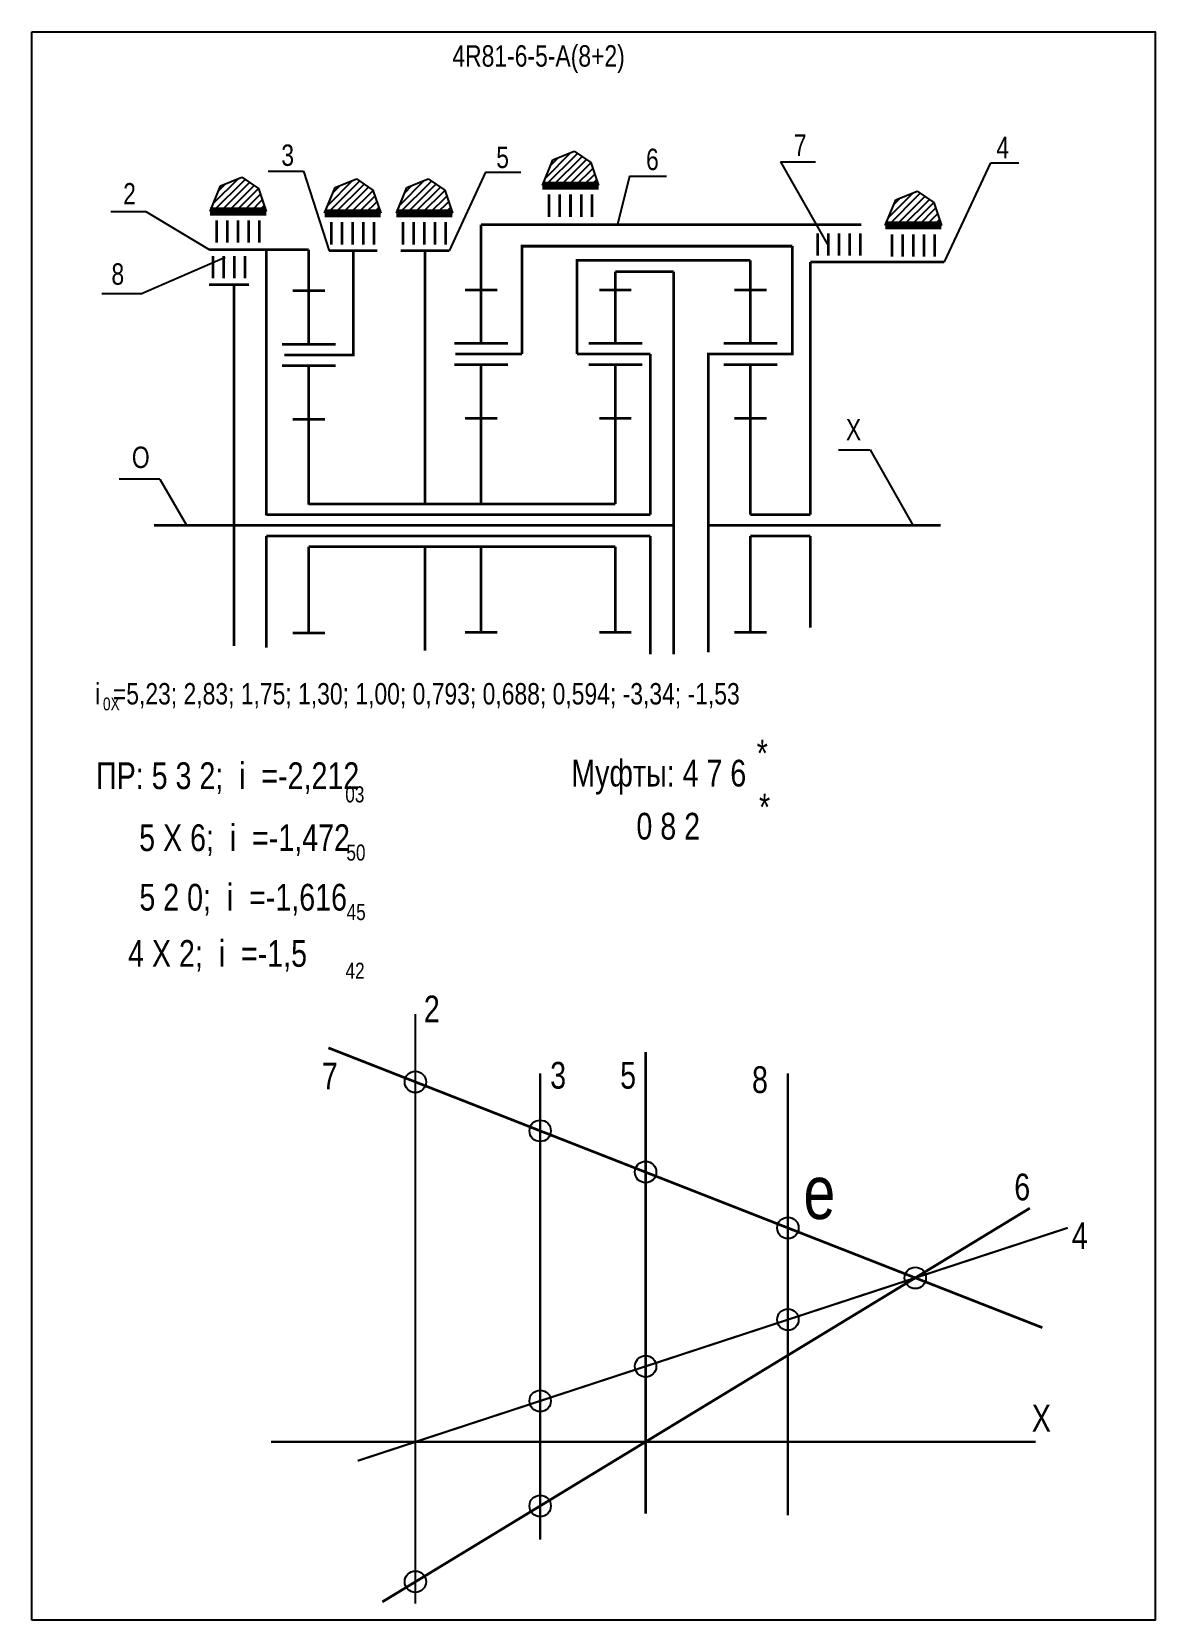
# Model space of a CAD drawing. Extents: x -727 to -142, y 153 to 837.
# Drawn here: x -352.4 to -142.4, y 152.9 to 449.9 of the extents above.
import ezdxf

# ---------------------------------------------------------------- set-up
doc = ezdxf.new("R2010")
doc.units = 0
doc.header["$LTSCALE"] = 15
doc.layers.get('0').update_dxf_attribs({"linetype": 'CONTINUOUS'})
doc.layers.add('DIM', color=92, linetype='CONTINUOUS')
doc.layers.add('MAIN', color=5, linetype='CONTINUOUS')
doc.styles.add('AMK', font='amk.shx', dxfattribs={"width": 0.8})

msp = doc.modelspace()

# ---------------------------------------------------------------- hatches: boundary and pattern name
at = {"layer": 'DIM'}
h = msp.add_hatch(dxfattribs=at)
h.set_pattern_fill('_USER', color=0, angle=45, style=0, pattern_type=0)
h.set_pattern_definition([(45, (-4.7257, -4.5973), (-0.7071068, 0.7071068), [])])
h.paths.add_polyline_path([(-255.02, 425.92), (-256.97, 421.1), (-246.47, 421.1), (-247.92, 425.42), (-251.03, 427.54)])
h = msp.add_hatch(dxfattribs=at)
h.set_pattern_fill('_USER', color=0, angle=45, style=0, pattern_type=0)
h.set_pattern_definition([(45, (-66.8647, -9.4423), (-0.7071068, 0.7071068), [])])
h.paths.add_polyline_path([(-317.16, 421.08), (-319.1, 416.26), (-308.61, 416.26), (-310.06, 420.58), (-313.17, 422.69)])
h = msp.add_hatch(dxfattribs=at)
h.set_pattern_fill('_USER', color=0, angle=45, style=0, pattern_type=0)
h.set_pattern_definition([(45, (-45.4532, -9.7758), (-0.7071068, 0.7071068), [])])
h.paths.add_polyline_path([(-295.75, 420.74), (-297.69, 415.92), (-287.2, 415.92), (-288.65, 420.24), (-291.76, 422.36)])
h = msp.add_hatch(dxfattribs=at)
h.set_pattern_fill('_USER', color=0, angle=45, style=0, pattern_type=0)
h.set_pattern_definition([(45, (-32.0447, -9.7758), (-0.7071068, 0.7071068), [])])
h.paths.add_polyline_path([(-282.34, 420.74), (-284.28, 415.92), (-273.79, 415.92), (-275.24, 420.24), (-278.35, 422.36)])
h = msp.add_hatch(dxfattribs=at)
h.set_pattern_fill('_USER', color=0, angle=45, style=0, pattern_type=0)
h.set_pattern_definition([(45, (59.3512, -12.0508), (-0.7071068, 0.7071068), [])])
h.paths.add_polyline_path([(-190.94, 418.47), (-192.89, 413.65), (-182.39, 413.65), (-183.84, 417.97), (-186.96, 420.09)])

# ---------------------------------------------------------------- linework, layer by layer
at = {"const_width": 0.4}
for points in [[(-280.72, 266.24), (-280.72, 155.96)], [(-257.4, 255.14), (-257.4, 167.94)], [(-211.1, 255.14), (-211.1, 172.49)], [(-291.52, 182.67), (-158.77, 226.24)]]:
    msp.add_lwpolyline(points, dxfattribs=at)
at = {"layer": 'DIM', "color": 0}
for p, q in [((-256.97, 421.1), (-255.02, 425.92)), ((-255.02, 425.92), (-251.03, 427.54)), ((-251.03, 427.54), (-247.92, 425.42)), ((-247.92, 425.42), (-246.47, 421.1)), ((-212.49, 425.53), (-205.92, 425.53)), ((-212.49, 425.53), (-203.53, 409.76)), ((-181.83, 406.82), (-173.13, 425.35)), ((-173.13, 425.35), (-167.95, 425.35)), ((-317.16, 421.08), (-313.17, 422.69)), ((-313.17, 422.69), (-310.06, 420.58)), ((-308.22, 423.81), (-301.65, 423.81)), ((-301.65, 423.81), (-296.87, 408.91)), ((-295.75, 420.74), (-291.76, 422.36)), ((-291.76, 422.36), (-288.65, 420.24)), ((-282.34, 420.74), (-278.35, 422.36)), ((-278.35, 422.36), (-275.24, 420.24)), ((-267.59, 423.64), (-274.41, 408.91)), ((-267.59, 423.64), (-261.02, 423.64)), ((-240.7, 422.88), (-242.92, 413.81)), ((-240.7, 422.88), (-233.79, 422.88)), ((-319.1, 416.26), (-317.16, 421.08)), ((-310.06, 420.58), (-308.61, 416.26)), ((-297.69, 415.92), (-295.75, 420.74)), ((-288.65, 420.24), (-287.2, 415.92)), ((-284.28, 415.92), (-282.34, 420.74)), ((-275.24, 420.24), (-273.79, 415.92)), ((-255.71, 420.91), (-248.8, 420.91)), ((-190.94, 418.47), (-186.96, 420.09)), ((-186.96, 420.09), (-183.84, 417.97)), ((-337.66, 416.26), (-331.09, 416.26)), ((-331.09, 416.26), (-319.27, 409.14)), ((-192.89, 413.65), (-190.94, 418.47)), ((-183.84, 417.97), (-182.39, 413.65)), ((-296.44, 415.73), (-289.53, 415.73)), ((-283.03, 415.73), (-276.12, 415.73)), ((-191.64, 413.46), (-184.72, 413.46)), ((-332.06, 400.88), (-316.27, 407.7)), ((-332.06, 400.88), (-339.32, 400.88)), ((-201.64, 371.73), (-195.73, 371.73)), ((-195.73, 371.73), (-187.72, 357.6)), ((-328.52, 366.23), (-336.12, 366.23)), ((-328.52, 366.23), (-323.54, 357.6))]:
    msp.add_line(p, q, dxfattribs=at)
for points, const_width in [([(-268.43, 413.81), (-197.37, 413.81)], 0.5), ([(-260.82, 389.6), (-260.82, 409.78), (-210.24, 409.78)], 0.5), ([(-213.09, 389.6), (-210.24, 389.6), (-210.24, 409.78)], 0.5), ([(-319.27, 409.14), (-300.65, 409.14)], 0.5), ([(-308.61, 409.14), (-308.61, 359.43)], 0.5), ([(-295.37, 389.43), (-292.34, 389.43), (-292.34, 408.91)], 0.5), ([(-278.93, 408.91), (-278.93, 361.6)], 0.5), ([(-250.49, 389.6), (-250.49, 407.16), (-218.09, 407.16)], 0.5), ([(-206.89, 359.6), (-206.89, 406.82)], 0.5), ([(-243.33, 404.99), (-232.46, 404.99)], 0.5), ([(-232.46, 404.99), (-232.46, 333.48)], 0.5), ([(-314.62, 335.03), (-314.62, 402.59)], 0.5), ([(-236.83, 389.6), (-236.83, 359.6)], 0.5), ([(-222.44, 389.6), (-225.98, 389.6), (-225.98, 333.83)], 0.5), ([(-308.61, 359.6), (-268.43, 359.6)], 0.5), ([(-300.65, 361.6), (-268.43, 361.6)], 0.5), ([(-268.43, 361.6), (-243.33, 361.6)], 0.5), ([(-268.43, 359.6), (-236.83, 359.6)], 0.5), ([(-218.09, 359.6), (-206.89, 359.6)], 0.5), ([(-329.59, 357.6), (-232.46, 357.6)], 0.5), ([(-225.98, 357.6), (-182.54, 357.6)], 0.5), ([(-308.61, 355.6), (-268.43, 355.6)], 0.5), ([(-308.61, 355.6), (-308.61, 334.7)], 0.5), ([(-300.65, 353.6), (-268.43, 353.6)], 0.5), ([(-278.93, 353.6), (-278.93, 334.18)], 0.5), ([(-268.43, 355.6), (-236.83, 355.6)], 0.5), ([(-268.43, 353.6), (-243.33, 353.6)], 0.5), ([(-236.83, 355.6), (-236.83, 333.48)], 0.5), ([(-218.09, 355.6), (-206.89, 355.6)], 0.5), ([(-206.89, 338.47), (-206.89, 355.6)], 0.5), ([(-163.53, 207.57), (-296.99, 259.89)], 0.5), ([(-237.7, 259.11), (-237.7, 172.82)], 0.5), ([(-165.87, 229.91), (-286.91, 156.29)], 0.5), ([(-307.72, 186.22), (-164.75, 186.22)], 0.4)]:
    msp.add_lwpolyline(points, dxfattribs=dict(at, const_width=const_width))
for centre in [(-280.72, 253.51), (-257.4, 244.37), (-237.7, 236.65), (-211.1, 226.22), (-187.29, 216.88), (-211.1, 209.07), (-237.7, 200.34), (-257.4, 193.87), (-257.4, 174.24), (-280.72, 160.06)]:
    msp.add_circle(centre, 2, dxfattribs=at)
at = {"layer": 'MAIN'}
for points in [[(-352.43, 152.87), (-352.43, 449.87)], [(-352.43, 449.87), (-142.43, 449.87), (-142.43, 152.87), (-352.43, 152.87)]]:
    msp.add_lwpolyline(points, dxfattribs=at)
at = {"layer": 'MAIN', "color": 0}
for points, const_width in [([(-256.97, 421.1), (-246.47, 421.1)], 1.5), ([(-247.73, 419.45), (-247.73, 415.25)], 0.5), ([(-319.1, 416.26), (-308.61, 416.26)], 1.5), ([(-297.69, 415.92), (-287.2, 415.92)], 1.5), ([(-284.28, 415.92), (-273.79, 415.92)], 1.5), ([(-309.87, 414.61), (-309.87, 410.41)], 0.5), ([(-288.46, 414.27), (-288.46, 410.07)], 0.5), ([(-275.05, 414.27), (-275.05, 410.07)], 0.5), ([(-268.43, 401.6), (-268.43, 413.81)], 0.5), ([(-192.89, 413.65), (-182.39, 413.65)], 1.5), ([(-197.53, 412.18), (-197.53, 407.99)], 0.5), ([(-183.66, 412), (-183.66, 407.8)], 0.5), ([(-300.65, 401.43), (-300.65, 409.14)], 0.5), ([(-296.87, 408.91), (-287.82, 408.91)], 0.5), ([(-283.46, 408.91), (-274.41, 408.91)], 0.5), ([(-218.09, 391.6), (-218.09, 407.16)], 0.5), ([(-206.89, 406.82), (-181.83, 406.82)], 0.5), ([(-243.33, 401.6), (-243.33, 404.99)], 0.5), ([(-319.32, 402.59), (-311.81, 402.59)], 0.5), ([(-300.65, 401.43), (-303.65, 401.43)], 0.5), ([(-300.65, 391.43), (-300.65, 401.43)], 0.5), ([(-300.65, 401.43), (-297.65, 401.43)], 0.5), ([(-268.43, 401.6), (-271.43, 401.6)], 0.5), ([(-268.43, 391.6), (-268.43, 401.6)], 0.5), ([(-268.43, 401.6), (-265.43, 401.6)], 0.5), ([(-243.33, 401.6), (-246.33, 401.6)], 0.5), ([(-243.33, 391.6), (-243.33, 401.6)], 0.5), ([(-243.33, 401.6), (-240.33, 401.6)], 0.5), ([(-218.09, 401.6), (-221.09, 401.6)], 0.5), ([(-218.09, 401.6), (-215.09, 401.6)], 0.5), ([(-295.37, 389.43), (-305.23, 389.43)], 0.5), ([(-260.82, 389.6), (-273.26, 389.6)], 0.5), ([(-236.83, 389.6), (-250.49, 389.6)], 0.5), ([(-213.09, 389.6), (-222.44, 389.6)], 0.5), ([(-300.65, 387.43), (-305.65, 387.43)], 0.5), ([(-300.65, 377.43), (-300.65, 387.43), (-295.65, 387.43)], 0.5), ([(-268.43, 387.6), (-273.43, 387.6)], 0.5), ([(-268.43, 377.6), (-268.43, 387.6), (-263.43, 387.6)], 0.5), ([(-243.33, 387.6), (-248.33, 387.6)], 0.5), ([(-243.33, 377.6), (-243.33, 387.6), (-238.33, 387.6)], 0.5), ([(-218.09, 387.6), (-223.09, 387.6)], 0.5), ([(-218.09, 377.6), (-218.09, 387.6), (-213.09, 387.6)], 0.5), ([(-300.65, 377.43), (-303.65, 377.43)], 0.5), ([(-300.65, 361.43), (-300.65, 377.43)], 0.5), ([(-300.65, 377.43), (-297.65, 377.43)], 0.5), ([(-268.43, 377.6), (-271.43, 377.6)], 0.5), ([(-268.43, 361.6), (-268.43, 377.6)], 0.5), ([(-268.43, 377.6), (-265.43, 377.6)], 0.5), ([(-243.33, 377.6), (-246.33, 377.6)], 0.5), ([(-243.33, 361.6), (-243.33, 377.6)], 0.5), ([(-243.33, 377.6), (-240.33, 377.6)], 0.5), ([(-218.09, 377.6), (-221.09, 377.6)], 0.5), ([(-218.09, 359.6), (-218.09, 377.6)], 0.5), ([(-218.09, 377.6), (-215.09, 377.6)], 0.5), ([(-300.65, 353.6), (-300.65, 337.43)], 0.5), ([(-268.43, 353.6), (-268.43, 337.6)], 0.5), ([(-243.33, 353.6), (-243.33, 337.6)], 0.5), ([(-218.09, 355.6), (-218.09, 337.6)], 0.5), ([(-300.65, 337.43), (-303.65, 337.43)], 0.5), ([(-300.65, 337.43), (-297.65, 337.43)], 0.5), ([(-268.43, 337.6), (-271.43, 337.6)], 0.5), ([(-268.43, 337.6), (-265.43, 337.6)], 0.5), ([(-243.33, 337.6), (-246.33, 337.6)], 0.5), ([(-243.33, 337.6), (-240.33, 337.6)], 0.5), ([(-218.09, 337.6), (-221.09, 337.6)], 0.5), ([(-218.09, 337.6), (-215.09, 337.6)], 0.5)]:
    msp.add_lwpolyline(points, dxfattribs=dict(at, const_width=const_width))
for points in [[(-255.73, 419.45, 0.5, 0.5, 0), (-255.73, 415.25, 0.5, 0.5, 0)], [(-253.73, 419.45, 0.5, 0.5, 0), (-253.73, 415.25, 0.5, 0.5, 0)], [(-251.73, 419.45, 0.5, 0.5, 0), (-251.73, 415.25, 0.5, 0.5, 0)], [(-249.73, 419.45, 0.5, 0.5, 0), (-249.73, 415.25, 0.5, 0.5, 0)], [(-317.87, 414.61, 0.5, 0.5, 0), (-317.87, 410.41, 0.5, 0.5, 0)], [(-315.87, 414.61, 0.5, 0.5, 0), (-315.87, 410.41, 0.5, 0.5, 0)], [(-313.87, 414.61, 0.5, 0.5, 0), (-313.87, 410.41, 0.5, 0.5, 0)], [(-311.87, 414.61, 0.5, 0.5, 0), (-311.87, 410.41, 0.5, 0.5, 0)], [(-296.46, 414.27, 0.5, 0.5, 0), (-296.46, 410.07, 0.5, 0.5, 0)], [(-294.46, 414.27, 0.5, 0.5, 0), (-294.46, 410.07, 0.5, 0.5, 0)], [(-292.46, 414.27, 0.5, 0.5, 0), (-292.46, 410.07, 0.5, 0.5, 0)], [(-290.46, 414.27, 0.5, 0.5, 0), (-290.46, 410.07, 0.5, 0.5, 0)], [(-283.05, 414.27, 0.5, 0.5, 0), (-283.05, 410.07, 0.5, 0.5, 0)], [(-281.05, 414.27, 0.5, 0.5, 0), (-281.05, 410.07, 0.5, 0.5, 0)], [(-279.05, 414.27, 0.5, 0.5, 0), (-279.05, 410.07, 0.5, 0.5, 0)], [(-277.05, 414.27, 0.5, 0.5, 0), (-277.05, 410.07, 0.5, 0.5, 0)], [(-205.53, 412.18, 0.5, 0.5, 0), (-205.53, 407.99, 0.5, 0.5, 0)], [(-203.53, 412.18, 0.5, 0.5, 0), (-203.53, 407.99, 0.5, 0.5, 0)], [(-201.53, 412.18, 0.5, 0.5, 0), (-201.53, 407.99, 0.5, 0.5, 0)], [(-199.53, 412.18, 0.5, 0.5, 0), (-199.53, 407.99, 0.5, 0.5, 0)], [(-191.66, 412, 0.5, 0.5, 0), (-191.66, 407.8, 0.5, 0.5, 0)], [(-189.66, 412, 0.5, 0.5, 0), (-189.66, 407.8, 0.5, 0.5, 0)], [(-187.66, 412, 0.5, 0.5, 0), (-187.66, 407.8, 0.5, 0.5, 0)], [(-185.66, 412, 0.5, 0.5, 0), (-185.66, 407.8, 0.5, 0.5, 0)], [(-318.56, 407.96, 0.5, 0.5, 0), (-318.56, 403.76, 0.5, 0.5, 0)], [(-316.56, 407.96, 0.5, 0.5, 0), (-316.56, 403.76, 0.5, 0.5, 0)], [(-314.56, 407.96, 0.5, 0.5, 0), (-314.56, 403.76, 0.5, 0.5, 0)], [(-312.56, 407.96, 0.5, 0.5, 0), (-312.56, 403.76, 0.5, 0.5, 0)], [(-295.65, 391.43, 0.5, 0.5, 0), (-305.65, 391.43, 0.5, 0.5, 0)], [(-263.43, 391.6, 0.5, 0.5, 0), (-273.43, 391.6, 0.5, 0.5, 0)], [(-238.33, 391.6, 0.5, 0.5, 0), (-248.33, 391.6, 0.5, 0.5, 0)], [(-213.09, 391.6, 0.5, 0.5, 0), (-223.09, 391.6, 0.5, 0.5, 0)]]:
    msp.add_lwpolyline(points, format="xyseb", dxfattribs=at)

# ---------------------------------------------------------------- texts
at = {"layer": 'DIM', "color": 0, "style": 'AMK', "width": 0.8}
for s, height, p in [('4R81-6-5-A(8+2)', 4, (-273.81, 443.35)), ('7', 4, (-209.99, 426.66)), ('3', 4, (-305.79, 424.79)), ('5', 4, (-265.61, 424.39)), ('6', 4, (-237.61, 424.01)), ('4', 4, (-172.12, 426.23)), ('2', 4, (-335.35, 417.58)), ('8', 4, (-337.54, 402.57)), ('X', 4, (-200.25, 373.46)), ('O', 4, (-333.72, 368.3)), ('i  =5,23; 2,83; 1,75; 1,30; 1,00; 0,793; 0,688; 0,594; -3,34; -1,53', 4, (-340.6, 324.09)), ('0X', 2.4, (-339.13, 322.99)), ('*', 5, (-216.92, 312.48)), (' ПР: 5 3 2;  i  =-2,212', 5, (-341.89, 308.27)), ('Муфты: 4 7 6', 5, (-251.58, 308.75)), ('03', 3, (-293.83, 305.78)), ('*', 5, (-216.49, 302.41)), ('       0 8 2', 5, (-249.81, 298.83)), ('    5 X 6;  i  =-1,472', 5, (-338.3, 296.68)), ('50', 3, (-293.62, 294.9)), ('    5 2 0;  i  =-1,616', 5, (-338.26, 285.55)), ('45', 3, (-293.58, 283.77)), ('     4 X 2;  i  =-1,5', 5, (-341.86, 275.04)), ('42', 3, (-293.79, 272.8)), ('2', 5, (-279.14, 264.66)), ('7', 5, (-298.21, 252.12)), ('3', 5, (-255.53, 252.26)), ('5', 5, (-242.45, 252.26)), ('8', 5, (-217.8, 251.44)), ('e', 10, (-208.18, 227.89)), ('6', 5, (-168.78, 231.37)), ('4', 5, (-158.02, 222.28)), ('X', 5, (-165.5, 188.14))]:
    msp.add_text(s, height=height, dxfattribs=at).set_placement(p)

doc.saveas('drawing.dxf')
